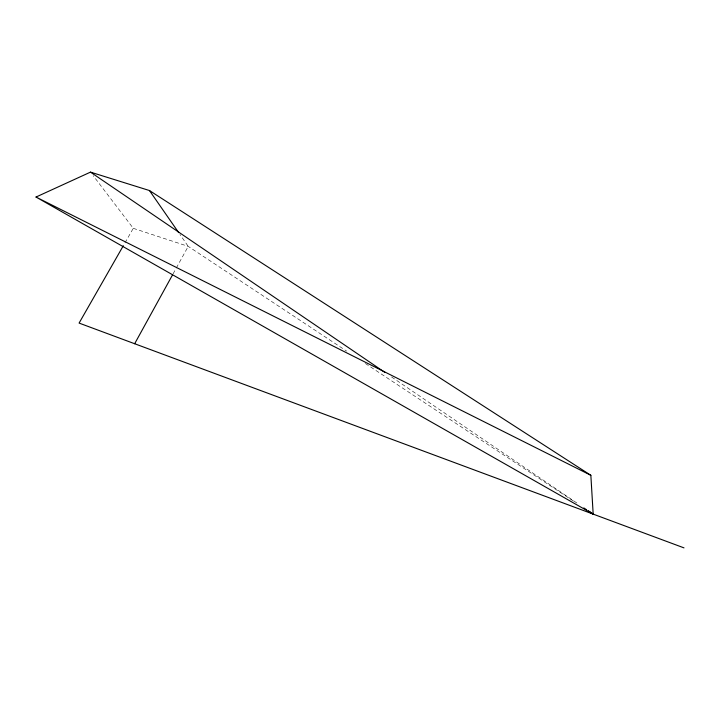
<?xml version="1.0" encoding="UTF-8"?>
<svg xmlns="http://www.w3.org/2000/svg" width="720" height="720" viewBox="0 0 720 720"><rect width="100%" height="100%" fill="white"/><g stroke="black" fill="none" stroke-linecap="round" stroke-linejoin="round"><path stroke-width="0.54" stroke-dasharray="3.6 2.7" d="M173.07 273.897L175.77 268.983M176.319 268.002L188.217 246.366L179.955 234.468M124.983 242.829L133.272 228.321L93.204 175.698M133.272 228.321L188.217 246.366L346.644 351.108M365.391 363.51L575.37 502.344M391.545 376.947L578.313 504.009"/><path stroke-width="1.08" d="M134.658 343.737L172.53 274.887M123.318 245.727L79.092 323.082L684 547.875M36 197.046L90.486 172.125L149.463 190.539L590.85 475.308L593.181 514.125L36 197.046L590.85 475.308M583.812 507.924L586.62 509.787M90.486 172.125L385.047 372.519M149.463 190.539L178.686 232.632M593.181 514.125L588.501 511.029L593.181 514.125"/></g></svg>
